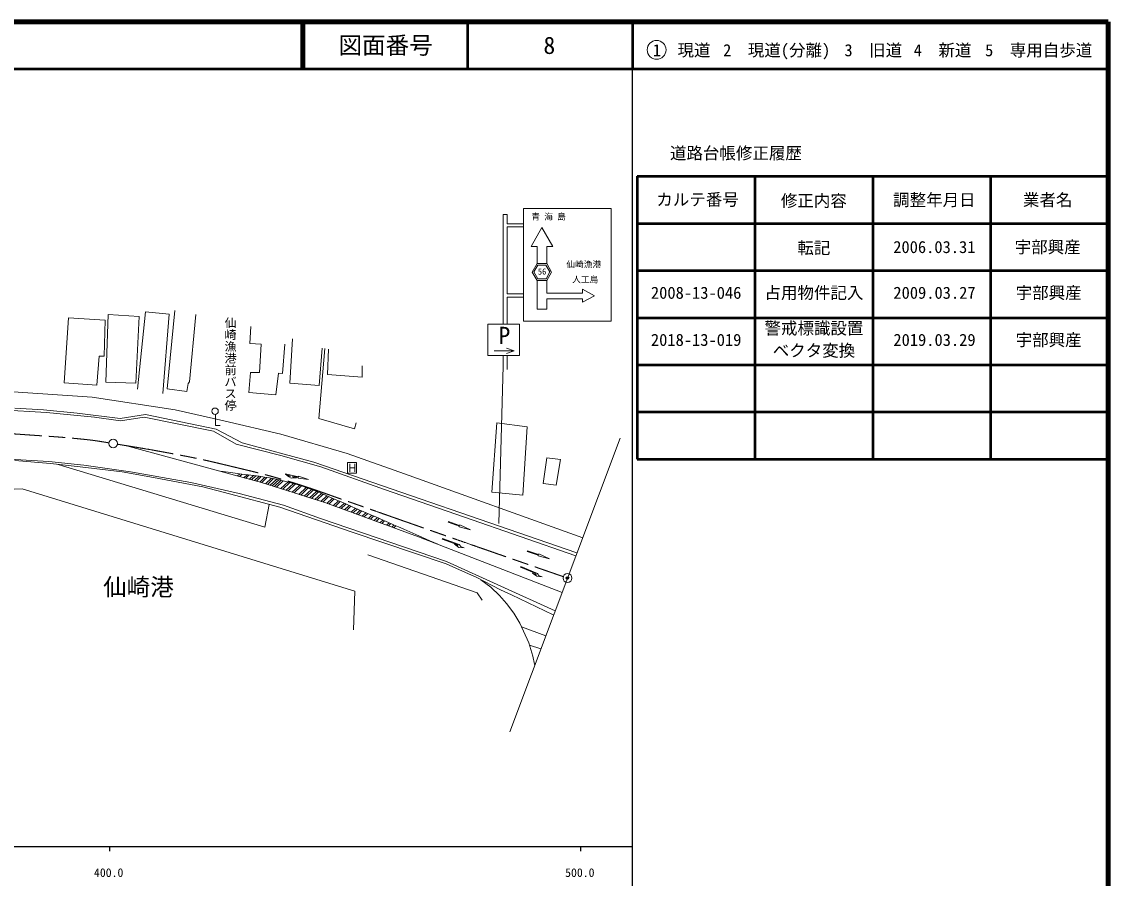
# Model space of a CAD drawing. Units: millimetres, scale not verified. Extents: x 40000 to 680000, y 20000 to 380000.
# Drawn here: x 449392 to 680000, y 198249 to 380000 of the extents above; entities that cross this region are included whole.
import ezdxf
from ezdxf.enums import TextEntityAlignment as Align

# ---------------------------------------------------------------- set-up
doc = ezdxf.new("R2010")
doc.units = ezdxf.units.MM
doc.header["$LTSCALE"] = 1000
doc.header["$PDMODE"] = 32
doc.header["$PDSIZE"] = 500
doc.linetypes.add('CHAIN', pattern=[18.5, 12, -1.5, 3.5, -1.5])
for name, color, linetype, lineweight in [('M-BGD', 7, 'Continuous', 13), ('M-BMK', 2, 'CHAIN', 13), ('M-TTL', 2, 'Continuous', 140), ('M-TTL-BAND', 7, 'Continuous', 25), ('M-TTL-FRAM', 2, 'Continuous', 50), ('M-TTL-LINE', 7, 'Continuous', 50), ('M-TTL-TXT', 7, 'Continuous', 13), ('M-WORK', 1, 'Continuous', 13)]:
    doc.layers.add(name, color=color, linetype=linetype, lineweight=lineweight)
doc.layers.add('M-OTRS', color=6, linetype='Continuous')
doc.styles.add('@ＭＳ ゴシック', font='')
doc.styles.add('ＭＳ ゴシック', font='')
doc.styles.get('@ＭＳ ゴシック').set_extended_font_data('@MS Gothic')
doc.styles.get('ＭＳ ゴシック').set_extended_font_data('MS Gothic')

msp = doc.modelspace()

# ---------------------------------------------------------------- linework, layer by layer
at = {"layer": 'M-BGD'}
for p, q in [((551595, 315817), (551595, 339096)), ((551595, 339096), (552426, 339096)), ((552426, 339096), (552426, 337138)), ((555907, 340372), (574527, 340372)), ((555907, 316488), (555907, 340372)), ((574527, 340372), (574527, 316488)), ((552426, 337138), (555907, 337138)), ((555907, 336465), (552429, 336465)), ((552429, 336465), (552429, 322238)), ((559793, 336317), (557498, 332306)), ((562114, 332321), (559793, 336317)), ((557498, 332306), (558779, 332306)), ((558779, 332306), (558779, 328673)), ((560817, 328683), (560817, 332321)), ((560817, 332321), (562114, 332321)), ((558779, 328673), (557753, 326893)), ((558930, 328351), (558097, 326904)), ((558779, 328673), (560817, 328683)), ((560661, 328338), (558930, 328351)), ((561491, 326899), (560661, 328338)), ((561821, 326891), (560817, 328683)), ((557753, 326893), (558755, 325117)), ((558097, 326904), (558925, 325471)), ((558925, 325471), (560673, 325465)), ((560673, 325465), (561491, 326899)), ((560818, 325108), (561821, 326891)), ((558755, 325117), (560818, 325108)), ((558755, 325117), (558785, 319022)), ((560818, 322415), (560818, 325108)), ((570934, 321817), (568426, 323273)), ((568426, 323273), (568426, 322415)), ((552429, 322238), (555907, 322238)), ((555907, 321565), (552436, 321565)), ((552436, 321565), (552436, 315817)), ((568426, 322415), (560818, 322415)), ((560818, 319022), (560818, 321223)), ((560818, 321223), (568438, 321223)), ((568438, 320465), (570934, 321817)), ((568438, 321223), (568438, 320465)), ((473939, 302040), (475643, 318444)), ((475643, 318444), (480688, 317976)), ((481857, 318745), (480287, 302073)), ((558785, 319022), (560818, 319022)), ((459297, 317144), (458373, 303352)), ((467078, 316676), (459297, 317144)), ((466881, 309009), (467078, 316676)), ((467260, 303542), (467749, 317901)), ((467749, 317901), (474298, 317441)), ((474298, 317441), (473606, 303305)), ((480688, 317976), (479318, 301138)), ((485031, 303576), (486334, 317843)), ((574527, 316488), (555907, 316488)), ((497989, 315333), (497833, 311724)), ((548286, 315817), (555058, 315817)), ((548286, 309207), (548286, 315817)), ((555058, 315817), (555058, 309207)), ((497833, 311724), (500194, 311568)), ((500194, 311568), (499838, 305555)), ((504716, 305354), (505250, 311591)), ((506832, 312682), (506297, 303283)), ((512474, 295787), (513744, 310671)), ((512534, 302793), (513135, 310700)), ((514512, 310538), (514278, 305159)), ((555058, 309207), (548286, 309207)), ((549688, 310135), (553905, 310135)), ((551575, 309207), (551575, 306191)), ((553905, 310135), (552313, 310764)), ((553905, 310135), (552313, 309596)), ((552447, 309207), (552447, 306201)), ((465367, 302906), (465797, 309009)), ((465797, 309009), (466881, 309009)), ((521662, 304561), (521632, 306981)), ((550686, 273563), (551575, 306998)), ((497922, 305577), (497566, 301323)), ((499838, 305555), (497922, 305577)), ((503357, 300810), (503892, 305421)), ((503892, 305421), (504716, 305354)), ((514278, 305159), (521662, 304561)), ((458373, 303352), (465367, 302906)), ((473606, 303305), (467260, 303542)), ((484429, 301572), (484697, 303242)), ((484697, 303242), (485031, 303576)), ((506297, 303283), (512534, 302793)), ((453870, 301050), (442611, 301818)), ((464328, 300348), (453870, 301050)), ((481968, 297676), (464328, 300348)), ((480287, 302073), (484429, 301572)), ((497566, 301323), (503357, 300810)), ((444975, 297674), (454664, 297095)), ((453979, 297658), (447921, 297992)), ((461151, 296945), (453979, 297658)), ((492292, 295303), (481968, 297676)), ((454664, 297095), (464843, 296093)), ((470276, 295795), (461151, 296945)), ((464843, 296093), (470322, 295313)), ((475666, 296686), (470276, 295795)), ((470322, 295313), (475356, 296115)), ((475356, 296115), (490079, 293152)), ((490649, 293530), (475666, 296686)), ((490490, 296673), (490490, 294331)), ((504386, 292472), (492292, 295303)), ((520025, 293615), (512474, 295787)), ((490079, 293152), (494912, 290391)), ((490490, 294331), (491517, 294331)), ((496172, 290642), (490649, 293530)), ((520359, 294918), (520025, 293615)), ((550244, 294895), (549147, 280161)), ((556679, 294057), (550244, 294895)), ((555718, 279537), (556679, 294057)), ((511408, 286544), (496172, 290642)), ((518485, 288363), (504386, 292472)), ((576377, 291662), (552978, 229299)), ((500301, 282219), (471395, 290108)), ((494912, 290391), (504356, 287985)), ((530663, 284036), (518485, 288363)), ((435304, 287885), (455124, 286716)), ((447947, 286895), (455505, 286256)), ((455124, 286716), (462563, 285914)), ((455505, 286256), (461787, 285528)), ((457132, 286068), (500973, 272769)), ((504356, 287985), (512865, 285557)), ((567180, 267303), (511408, 286544)), ((518567, 286464), (520463, 286464)), ((518567, 284225), (518567, 286464)), ((519018, 286213), (519018, 284526)), ((520077, 286218), (520077, 284526)), ((520463, 286464), (520463, 284225)), ((560853, 287467), (560096, 282002)), ((563709, 287110), (560853, 287467)), ((562818, 281656), (563709, 287110)), ((461787, 285528), (470711, 284459)), ((462563, 285914), (472467, 284489)), ((470711, 284459), (477363, 283257)), ((472467, 284489), (485286, 282194)), ((495205, 283610), (495702, 284071)), ((495642, 283491), (496177, 284011)), ((496524, 283250), (497205, 283882)), ((496962, 283130), (497674, 283822)), ((497744, 282917), (498591, 283703)), ((505341, 283902), (505375, 284048)), ((506316, 283677), (505341, 283902)), ((508103, 283418), (505375, 284048)), ((506379, 283509), (505600, 283689)), ((506604, 283149), (505600, 283689)), ((512865, 285557), (526362, 280746)), ((520463, 284225), (518567, 284225)), ((519018, 285321), (520077, 285321)), ((568500, 270505), (530663, 284036)), ((477363, 283257), (487832, 281311)), ((485286, 282194), (495576, 279900)), ((498188, 282796), (499056, 283641)), ((498795, 282630), (499776, 283541)), ((499243, 282508), (500237, 283475)), ((499892, 282331), (501000, 283359)), ((513927, 277882), (500301, 282219)), ((500339, 282207), (501448, 283287)), ((501122, 281958), (502382, 283126)), ((501560, 281818), (502820, 283045)), ((502129, 281637), (503501, 282910)), ((502566, 281498), (503926, 282821)), ((503012, 281356), (504462, 282702)), ((503451, 281216), (504878, 282605)), ((504377, 280922), (505910, 282344)), ((504817, 280781), (506312, 282236)), ((505486, 280569), (507054, 282025)), ((505923, 280430), (507443, 281909)), ((507743, 283193), (506604, 283149)), ((506774, 280158), (508354, 281624)), ((508069, 283272), (506900, 283542)), ((507743, 283193), (506964, 283373)), ((507169, 282131), (507173, 282134)), ((507218, 280017), (508739, 281498)), ((508036, 283126), (508069, 283272)), ((510230, 282850), (508036, 283126)), ((508103, 283418), (508137, 283564)), ((510230, 282850), (508137, 283564)), ((560096, 282002), (562818, 281656)), ((435347, 280383), (449513, 280884)), ((449513, 280884), (520114, 259198)), ((487832, 281311), (493489, 279841)), ((493489, 279841), (504165, 276990)), ((495576, 279900), (504953, 277450)), ((508201, 279704), (509759, 281150)), ((508645, 279563), (510138, 281016)), ((509352, 279338), (510873, 280749)), ((509794, 279197), (511246, 280610)), ((510470, 278982), (511940, 280346)), ((510910, 278842), (512307, 280201)), ((511607, 278620), (513006, 279918)), ((512047, 278480), (513370, 279767)), ((512873, 278217), (514173, 279424)), ((513310, 278078), (514532, 279267)), ((514818, 279545), (514823, 279550)), ((526362, 280746), (543379, 274844)), ((549147, 280161), (555718, 279537)), ((500973, 272769), (501918, 277591)), ((504165, 276990), (519506, 271684)), ((504953, 277450), (512838, 274555)), ((533568, 270721), (513927, 277882)), ((514148, 277801), (515341, 278908)), ((514571, 277647), (515701, 278747)), ((515509, 277305), (516621, 278337)), ((515929, 277152), (516983, 278177)), ((516791, 276837), (517834, 277806)), ((517208, 276686), (518198, 277650)), ((517910, 276429), (518901, 277349)), ((518329, 276277), (519269, 277192)), ((519332, 275911), (520256, 276769)), ((512838, 274555), (539577, 265459)), ((519748, 275759), (520623, 276611)), ((520363, 275535), (521238, 276347)), ((520776, 275384), (521604, 276189)), ((521646, 275067), (522458, 275821)), ((522056, 274918), (522822, 275663)), ((522975, 274583), (523720, 275275)), ((523385, 274433), (524086, 275116)), ((524205, 274134), (524887, 274767)), ((524613, 273986), (525252, 274608)), ((543379, 274844), (567011, 266647)), ((525427, 273689), (526045, 274262)), ((525833, 273541), (526410, 274102)), ((526805, 273186), (527349, 273691)), ((527209, 273039), (527713, 273531)), ((527947, 272770), (528427, 273216)), ((528350, 272623), (528794, 273055)), ((519506, 271684), (539441, 264979)), ((564086, 258903), (533568, 270721)), ((522870, 266897), (546068, 258846)), ((539577, 265459), (562586, 255012)), ((539441, 264979), (543571, 263122)), ((543571, 263122), (545808, 262138)), ((545808, 262138), (550995, 259452)), ((546834, 261607), (548985, 259987)), ((520114, 259198), (519780, 250957)), ((546068, 258846), (547137, 257264)), ((548985, 259987), (550812, 258250)), ((550995, 259452), (553331, 258390)), ((553331, 258390), (562194, 254146)), ((550812, 258250), (552252, 256557)), ((552252, 256557), (553826, 254478)), ((553826, 254478), (555103, 252414)), ((555103, 252414), (557004, 248241)), ((555478, 251591), (560597, 249667)), ((557004, 248241), (557850, 245361)), ((559573, 246920), (557152, 247738)), ((557850, 245361), (558206, 243698)), ((558206, 243698), (558263, 243384))]:
    msp.add_line(p, q, dxfattribs=at)
for centre, radius in [((490422, 297353), 683), ((468806, 290491), 930), ((565226, 261943), 953)]:
    msp.add_circle(centre, radius, dxfattribs=at)
for centre, radius, start, end in [((506125, 283509), 254, 359.90841, 41.45212), ((506470, 283283), 502, 10.33709, 31.02345)]:
    msp.add_arc(centre, radius, start, end, dxfattribs=at)
msp.add_open_spline([(537714, 269115), (528226, 273303), (525824, 274391), (518158, 277667), (515401, 278845), (513903, 279622), (511093, 280668), (503794, 283385), (500608, 283383), (491548, 284608)], degree=3, knots=[0, 0, 0, 0, 1, 1, 1, 2, 2, 2, 3, 3, 3, 3], dxfattribs=at)
at = {"layer": 'M-BMK'}
for points, knots in [([(367716, 291111), (378347, 291667), (384570, 292172), (395467, 292541), (402668, 292785), (406705, 292812), (413909, 292942), (421915, 293086), (426401, 293352), (434406, 293192), (440462, 293071), (443850, 292817), (449892, 292390), (455221, 292014), (458213, 291868), (463523, 291288), (465267, 291097), (466356, 290895), (467883, 290641)], [0, 0, 0, 0, 1, 1, 1, 2, 2, 2, 3, 3, 3, 4, 4, 4, 5, 5, 5, 6, 6, 6, 6]), ([(469721, 290345), (474943, 289513), (478131, 288967), (483569, 287930), (487666, 287149), (489938, 286596), (493993, 285625), (498736, 284490), (501404, 283881), (506071, 282468), (510858, 281018), (513472, 279994), (518199, 278358), (523336, 276580), (526199, 275543), (531329, 273748), (541310, 270256), (546897, 268289), (556888, 264827), (559888, 263788), (560989, 263405), (564321, 262255)], [0, 0, 0, 0, 1, 1, 1, 2, 2, 2, 3, 3, 3, 4, 4, 4, 5, 5, 5, 6, 6, 6, 7, 7, 7, 7])]:
    msp.add_open_spline(points, degree=3, knots=knots, dxfattribs=at)
at = {"layer": 'M-OTRS'}
msp.add_point((565226, 261943), dxfattribs=at)
at = {"layer": 'M-TTL'}
for p, q in [((680000, 380000), (40000, 380000)), ((680000, 20000), (680000, 380000))]:
    msp.add_line(p, q, dxfattribs=at)
at = {"layer": 'M-TTL-BAND'}
for p, q in [((579000, 20000), (579000, 370000)), ((40000, 205000), (579000, 205000)), ((468000, 205000), (468000, 204000)), ((568000, 205000), (568000, 204000))]:
    msp.add_line(p, q, dxfattribs=at)
at = {"layer": 'M-TTL-FRAM'}
for p, q in [((580000, 347197), (580000, 287197)), ((580000, 347197), (680000, 347197)), ((580000, 287197), (680000, 287197))]:
    msp.add_line(p, q, dxfattribs=at)
at = {"layer": 'M-TTL-LINE'}
for p, q in [((508747, 380000), (508747, 370000)), ((509247, 380000), (509247, 370000)), ((543997, 380000), (543997, 370000)), ((579000, 380000), (579000, 370000)), ((40000, 370000), (680000, 370000)), ((605000, 347197), (605000, 287197)), ((630000, 347197), (630000, 287197)), ((655000, 347197), (655000, 287197)), ((580000, 337197), (680000, 337197)), ((580000, 327197), (680000, 327197)), ((580000, 317197), (680000, 317197)), ((580000, 307197), (680000, 307197)), ((580000, 297197), (680000, 297197))]:
    msp.add_line(p, q, dxfattribs=at)
at = {"layer": 'M-TTL-TXT'}
msp.add_circle((584147, 374034), 2000, dxfattribs=at)
at = {"layer": 'M-WORK'}
for p, q in [((542203, 272839), (542254, 272980)), ((544632, 272204), (542203, 272839)), ((542356, 273263), (542305, 273122)), ((544632, 272204), (542356, 273263)), ((538648, 270214), (538699, 270355)), ((541938, 269020), (538648, 270214)), ((542266, 269060), (538699, 270355)), ((542160, 268460), (541228, 269118)), ((541980, 268845), (541228, 269118)), ((543296, 268367), (542160, 268460)), ((543296, 268367), (542544, 268640)), ((558980, 266634), (559029, 266776)), ((561414, 266020), (558980, 266634)), ((559128, 267059), (559079, 266917)), ((561414, 266020), (559128, 267059)), ((555281, 264239), (555339, 264377)), ((558512, 262893), (555281, 264239)), ((558842, 262919), (555339, 264377)), ((558708, 262324), (557808, 263024)), ((558547, 262716), (557808, 263024)), ((559839, 262178), (558708, 262324)), ((559839, 262178), (559101, 262486))]:
    msp.add_line(p, q, dxfattribs=at)
for points in [[(542254, 272980), (539902, 273827), (539953, 273969), (542305, 273122)], [(559029, 266776), (556670, 267602), (556719, 267744), (559079, 266917)]]:
    msp.add_lwpolyline(points, dxfattribs=at)
for centre, radius, start, end in [((541728, 268876), 254, 352.96354, 34.50725), ((542043, 268610), 502, 3.39221, 63.68997), ((558296, 262759), 254, 350.31429, 31.858), ((558599, 262479), 502, 0.74296, 61.04072)]:
    msp.add_arc(centre, radius, start, end, dxfattribs=at)

# ---------------------------------------------------------------- texts
at = {"layer": 'M-BGD', "style": 'ＭＳ ゴシック'}
for s, height, p in [('青 海 島', 1320, (557557, 337585)), ('56', 1320, (558942, 325949)), ('仙崎漁港', 1320, (564974, 327462)), ('人工島', 1320, (566227, 324254)), ('P', 3666, (550591, 310506)), ('仙崎港', 3666, (466675, 257133))]:
    msp.add_text(s, height=height, dxfattribs=at).set_placement(p, align=Align.BOTTOM_LEFT)
at = {"layer": 'M-BGD', "style": '@ＭＳ ゴシック'}
msp.add_text('仙崎漁港前バス停', height=1833, rotation=270, dxfattribs=at).set_placement((492192, 317382), align=Align.BOTTOM_LEFT)
at = {"layer": 'M-TTL-BAND', "style": 'ＭＳ ゴシック'}
for s, p in [('400.0', (467844, 199445)), ('500.0', (567844, 199445))]:
    msp.add_text(s, height=1833, dxfattribs=at).set_placement(p, align=Align.MIDDLE_CENTER)
at = {"layer": 'M-TTL-TXT', "style": 'ＭＳ ゴシック'}
for s, height, p in [('図面番号', 3666, (526622, 375000)), ('8', 3666, (561372, 375000)), ('1\u3000現道', 2566, (589448, 373958)), ('2\u3000現道(分離)', 2566, (609619, 373958)), ('3\u3000旧道', 2566, (630121, 373958)), ('4\u3000新道', 2566, (644824, 373958)), ('5\u3000専用自歩道', 2566, (665228, 373958)), ('道路台帳修正履歴', 2566, (600968, 352113)), ('カルテ番号', 2566, (592839, 342277)), ('修正内容', 2566, (617509, 342023)), ('調整年月日', 2566, (643089, 342197)), ('業者名', 2566, (667134, 342197)), ('転記', 2566, (617509, 332023)), ('2006.03.31', 2566, (643089, 332197)), ('宇部興産', 2566, (667134, 332197))]:
    msp.add_text(s, height=height, dxfattribs=at).set_placement(p, align=Align.MIDDLE_CENTER)
for s, p in [('2008-13-046', (592533, 320442)), ('占用物件記入', (617533, 320442)), ('警戒標識設置', (617533, 312915)), ('2018-13-019', (592533, 310442)), ('ベクタ変換', (617533, 308184))]:
    msp.add_text(s, height=2566, dxfattribs=at).set_placement(p, align=Align.BOTTOM_CENTER)
for s, p in [('2009.03.27', (634390, 320442)), ('宇部興産', (660346, 320442)), ('2019.03.29', (634390, 310442)), ('宇部興産', (660346, 310442))]:
    msp.add_text(s, height=2566, dxfattribs=at).set_placement(p, align=Align.BOTTOM_LEFT)

doc.saveas('drawing.dxf')
